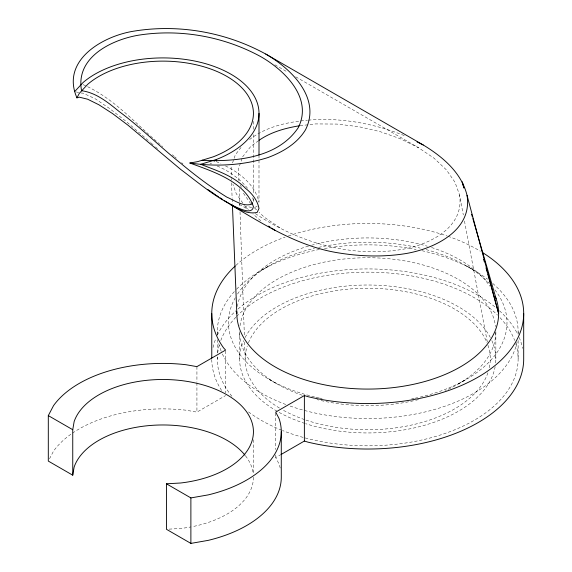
<?xml version="1.0" encoding="UTF-8"?>
<svg xmlns="http://www.w3.org/2000/svg" width="572" height="572" viewBox="0 0 572 572"><rect width="100%" height="100%" fill="white"/><g stroke="black" fill="none" stroke-linecap="round" stroke-linejoin="round"><path stroke-width="0.43" stroke-dasharray="2.86 2.15" d="M232.539 162.956L235.371 154.733L241.298 147.133M242.07 158.494L238.66 168.382L238.932 180.673M49.521 458.773L53.561 451.079A118.368 68.34 0 0 1 71.772 433.626M242.635 156.842L250.708 146.489L258.38 140.812M249.621 139.511C265.944 126.727 287.144 122.072 307.421 120.249M261.383 270.291L269.262 265.744M72.487 433.133A118.368 68.34 0 0 1 186.007 410.203L196.925 412.112L225.604 395.559M280.208 468.025A118.368 68.34 0 0 0 279.007 463.899L275.697 457.593L280.23 454.983M458.322 383.991L466.201 379.443M257.157 206.278L255.019 207.314L252.524 207.371M308.272 120.149C340.726 117.36 373.595 123.438 403.789 135.392L405.348 136.157M300.035 125.711L315.687 123.917L336.965 124.074L358.715 126.677L380.101 131.624L400.307 138.731L418.54 147.726L434.112 158.251L446.425 169.913L454.997 182.261L459.509 194.823L463.306 214.929M169.09 529.136L180.58 528.485A90.512 52.259 0 0 0 190.898 526.926M80.981 93L83.026 93.179L94.973 98.613L109.538 108.487L126.147 121.443L150.422 142.356M251.687 207.393L245.352 206.285L242.814 205.148M76.298 91.956L78.7 92.55M209.981 163.106L211.59 163.621M83.026 84.62C114.379 98.048 136.894 125.268 162.698 146.611M216.302 161.561L220.899 163.756M225.497 165.944C240.39 173.166 255.384 185.378 258.98 202.202L259.002 156.049M217.238 166.052C229.365 171.064 240.333 179.115 248.42 189.396M255.377 213.613C298.398 242.406 351.029 258.179 402.745 249.285C429.443 244.644 464.857 227.399 459.509 194.823M274.896 64.786L287.251 71.922M295.745 76.827L418.54 147.726M466.201 265.744L474.074 270.291M239.289 204.326L248.484 209.631M269.262 379.443L277.141 383.991M279.901 227.77L264.328 217.238L259.145 212.326M260.703 220.72L252.903 213.914M155.42 146.947L157.464 148.584M172.294 154.74L174.303 156.449M174.968 157.014L176.305 158.151M181.667 162.691L182.94 163.842M151.044 142.928L154.79 146.375M254.604 208.029L256.549 209.874M245.388 206.792L248.52 209.76M243.443 193.229L250.5 203.396M242.843 203.132L236.229 193.601L232.918 184.384M240.433 184.856L241.334 187.366M253.432 200.422L252.252 196.389M464.464 221.049L487.423 342.557M231.517 182.854L232.132 197.962M232.168 198.856L232.389 204.183M239.21 188.696L239.682 202.066M239.711 202.96L239.868 207.414M240.025 211.876L244.344 334.906M244.594 342.042L245.188 358.98M231.117 167.067L231.353 177.563M231.374 178.443L231.41 180.187M518.125 331.696L518.125 334.334M518.125 340.497L518.125 358.98M495.845 331.696L495.845 358.98M275.697 413.005L275.697 449.571M275.697 454.919L275.697 457.593M253.432 121.378L253.432 129.372M253.432 134.699L253.432 194.208M253.432 198.648L253.432 203.06M253.432 439.775L253.432 473.659M239.618 331.696L239.618 358.98M225.604 350.972L225.604 392.885M217.339 331.696L217.339 333.455M217.339 339.618L217.339 353.696M217.339 357.221L217.339 358.98M196.925 366.631L196.925 381.796M196.925 382.689L196.925 412.112M221.607 390.462A155.963 90.047 0 0 1 211.769 358.98M213.034 347.511A155.963 90.047 0 0 1 215.944 338.281M217.317 335.163A155.963 90.047 0 0 1 235.971 310.796M238.052 308.952A155.963 90.047 0 0 1 495.502 307.343M499.492 310.796A155.963 90.047 0 0 1 517.767 334.391M519.197 337.501A155.963 90.047 0 0 1 522.615 348.391M253.432 477.227A90.512 52.259 0 0 1 191.742 526.769M245.545 455.891A90.512 52.259 0 0 1 253.239 473.816M515.78 343.708A150.393 86.83 0 0 1 449.213 431.96A150.393 86.83 0 0 1 282.497 430.523M281.667 430.187A150.393 86.83 0 0 1 247.948 411.482M231.903 396.26A150.393 86.83 0 0 1 217.403 356.435M217.689 353.024A150.393 86.83 0 0 1 219.426 344.544M220.799 340.462A150.393 86.83 0 0 1 236.014 317.067M236.644 316.416A150.393 86.83 0 0 1 366.445 272.158A150.393 86.83 0 0 1 497.54 315.129M500.064 317.725A150.393 86.83 0 0 1 514.664 340.462M235.971 265.315A155.963 90.047 0 0 1 285.085 237.137M288.359 235.986A155.963 90.047 0 0 1 447.104 235.986M447.926 236.272A155.963 90.047 0 0 1 480.387 251.23M237.387 306.528A130.902 75.576 0 0 1 310.703 245.474M311.561 245.238A130.902 75.576 0 0 1 427.32 246.21M431.531 247.512A130.902 75.576 0 0 1 489.725 286.1M491.834 340.626A128.114 73.967 0 0 1 495.631 363.241M495.152 366.659A128.114 73.967 0 0 1 305.634 423.68M304.79 423.402A128.114 73.967 0 0 1 277.849 411.69M277.141 411.282A128.114 73.967 0 0 1 243.622 340.626M245.131 337.509A128.114 73.967 0 0 1 367.732 285.013A128.114 73.967 0 0 1 490.326 337.509M487.923 345.181A122.544 70.749 0 0 1 489.16 368.511M487.923 372.78A122.544 70.749 0 0 1 305.341 419.877M304.511 419.591A122.544 70.749 0 0 1 282.561 409.852M279.479 408.072A122.544 70.749 0 0 1 247.261 346.024M248.441 342.792A122.544 70.749 0 0 1 367.732 288.231A122.544 70.749 0 0 1 487.022 342.792M495.838 332.539A128.114 73.967 0 0 1 445.445 390.497M418.532 399.592A128.114 73.967 0 0 1 414.271 400.607M413.434 400.793A128.114 73.967 0 0 1 320.363 400.414M318.704 400.028A128.114 73.967 0 0 1 316.931 399.592M302.273 395.273A128.114 73.967 0 0 1 239.654 333.39M240.033 325.725A128.114 73.967 0 0 1 368.475 257.729A128.114 73.967 0 0 1 495.538 326.576M517.081 341.906A150.393 86.83 0 0 1 289.782 405.948M285.757 404.49A150.393 86.83 0 0 1 221.421 351.794M221.107 351.001A150.393 86.83 0 0 1 218.382 341.906M217.453 335.092A150.393 86.83 0 0 1 236.014 289.782M236.644 289.132A150.393 86.83 0 0 1 319.376 249.471M324.503 248.527A150.393 86.83 0 0 1 416.087 249.471M421.979 250.708A150.393 86.83 0 0 1 487.516 279.186M492.778 283.455A150.393 86.83 0 0 1 518.06 334.241M494.916 289.861A139.253 80.395 0 0 1 418.497 397.461M417.646 397.647A139.253 80.395 0 0 1 415.086 398.205M414.228 398.377A139.253 80.395 0 0 1 411.64 398.891M322.093 398.555A139.253 80.395 0 0 1 319.519 398.019M318.661 397.84A139.253 80.395 0 0 1 315.279 397.075M314.443 396.875A139.253 80.395 0 0 1 235.292 297.747M237.566 294.022A139.253 80.395 0 0 1 314.443 248.32M318.661 247.354A139.253 80.395 0 0 1 420.184 248.119M426.19 249.628A139.253 80.395 0 0 1 489.346 283.433"/><path stroke-width="0.86" d="M235.292 265.944A155.963 90.047 0 0 0 223.638 347.962L225.604 350.078L196.925 366.631L186.007 364.721A118.368 68.34 0 0 0 53.561 405.598L48.305 415.601L48.305 461.082L72.751 475.196L72.751 429.715L74.145 421.55A90.512 52.259 0 0 1 168.84 379.601A90.512 52.259 0 0 1 253.239 428.328A90.512 52.259 0 0 1 180.58 483.004L166.438 483.805L166.438 529.286L190.884 543.4L208.215 540.361A118.368 68.34 0 0 0 281.281 477.227L281.281 431.746M72.751 475.196L74.145 467.031A90.512 52.259 0 0 1 152.159 425.339A90.512 52.259 0 0 1 245.016 455.219M252.388 202.695L251.694 204.204C242.928 206.971 234.613 200.322 226.92 197.183C210.603 187.058 195.267 175.475 180.58 163.149C159.595 146.482 140.662 127.392 119.083 111.476C108.101 102.488 96.16 92.721 81.746 90.734L81.381 89.711C76.033 57.136 111.447 39.89 138.145 35.249C179.973 28.55 223.881 36.408 260.989 56.764C284.677 70.37 313.149 98.041 298.255 127.685C277.971 157.8 237.201 161.661 203.925 160.46L202.152 160.246M76.955 97.841L79.293 93.386L87.659 84.349A90.512 52.259 0 0 1 226.92 76.433A90.512 52.259 0 0 1 213.206 156.835L197.554 161.661L189.847 163.013C212.484 171.385 244.766 181.367 253.432 206.578C252.438 214.221 242.478 209.717 238.181 208.001C216.917 198.691 199.213 183.276 180.788 169.498L128.278 125.432L112.634 113.635L98.913 104.79L87.659 99.221L79.293 97.154L76.955 97.841C60.396 60.274 103.139 35.736 134.492 31.052C179.179 23.895 226.076 32.289 265.715 54.033L423.266 144.995C442.471 156.656 461.475 172.537 467.031 195.302L498.627 313.499L487.68 273.931M74.696 91.556L83.026 82.561A96.089 55.477 0 0 1 230.859 74.16A96.089 55.477 0 0 1 216.302 159.509L216.302 160.882M259.08 140.297C270.806 132.082 285.185 128.142 299.17 125.811M482.711 252.66A155.963 90.047 0 0 1 495.495 365.143A155.963 90.047 0 0 1 308.043 396.689L304.375 395.559L275.697 412.112L279.007 418.418A118.368 68.34 0 0 1 208.215 494.887L190.884 497.919L166.438 483.805M280.981 454.547L304.375 441.041L308.043 442.17A155.963 90.047 0 0 0 523.695 358.98L523.695 313.499M216.302 159.509L200.722 164.314C216.481 170.52 233.519 175.79 245.538 188.345C252.059 193.436 257.421 200.207 259.002 208.422L257.157 212.441C245.231 215 234.105 206.32 224.31 200.586M189.847 163.013C215.887 166.888 242.835 165.472 268.003 157.536C282.804 151.973 297.097 143.622 305.519 129.794C321.428 98.127 291.019 68.569 265.715 54.033M213.006 160.525L214.65 161.047M417.031 141.92L423.266 144.995M230.859 204.912C264.822 225.096 299.27 246.868 339.074 252.981C361.354 256.556 384.084 257.164 406.399 253.475C434.913 248.52 472.744 230.101 467.031 195.302M48.305 415.601L72.751 429.715M215.608 194.852L207.972 189.611M216.302 195.302L218.483 196.747M219.941 197.705L222.851 199.628M268.661 226.097L270.106 227.077M271.557 228.049L275.175 230.495M463.942 187.859L462.212 181.889L463.878 187.909M471.614 214.307L472.358 216.867M472.851 218.568L496.117 298.756M483.633 259.309L484.348 261.89M486.014 267.91L487.201 272.208M232.425 205.076L236.829 313.499M304.375 395.559L304.375 441.041M259.002 113.385L259.002 155.155M211.769 313.499L211.769 358.086M190.884 497.919L190.884 543.4M495.216 296.346A130.902 75.576 0 0 1 381.188 388.674A130.902 75.576 0 0 1 236.865 311.761"/></g></svg>
